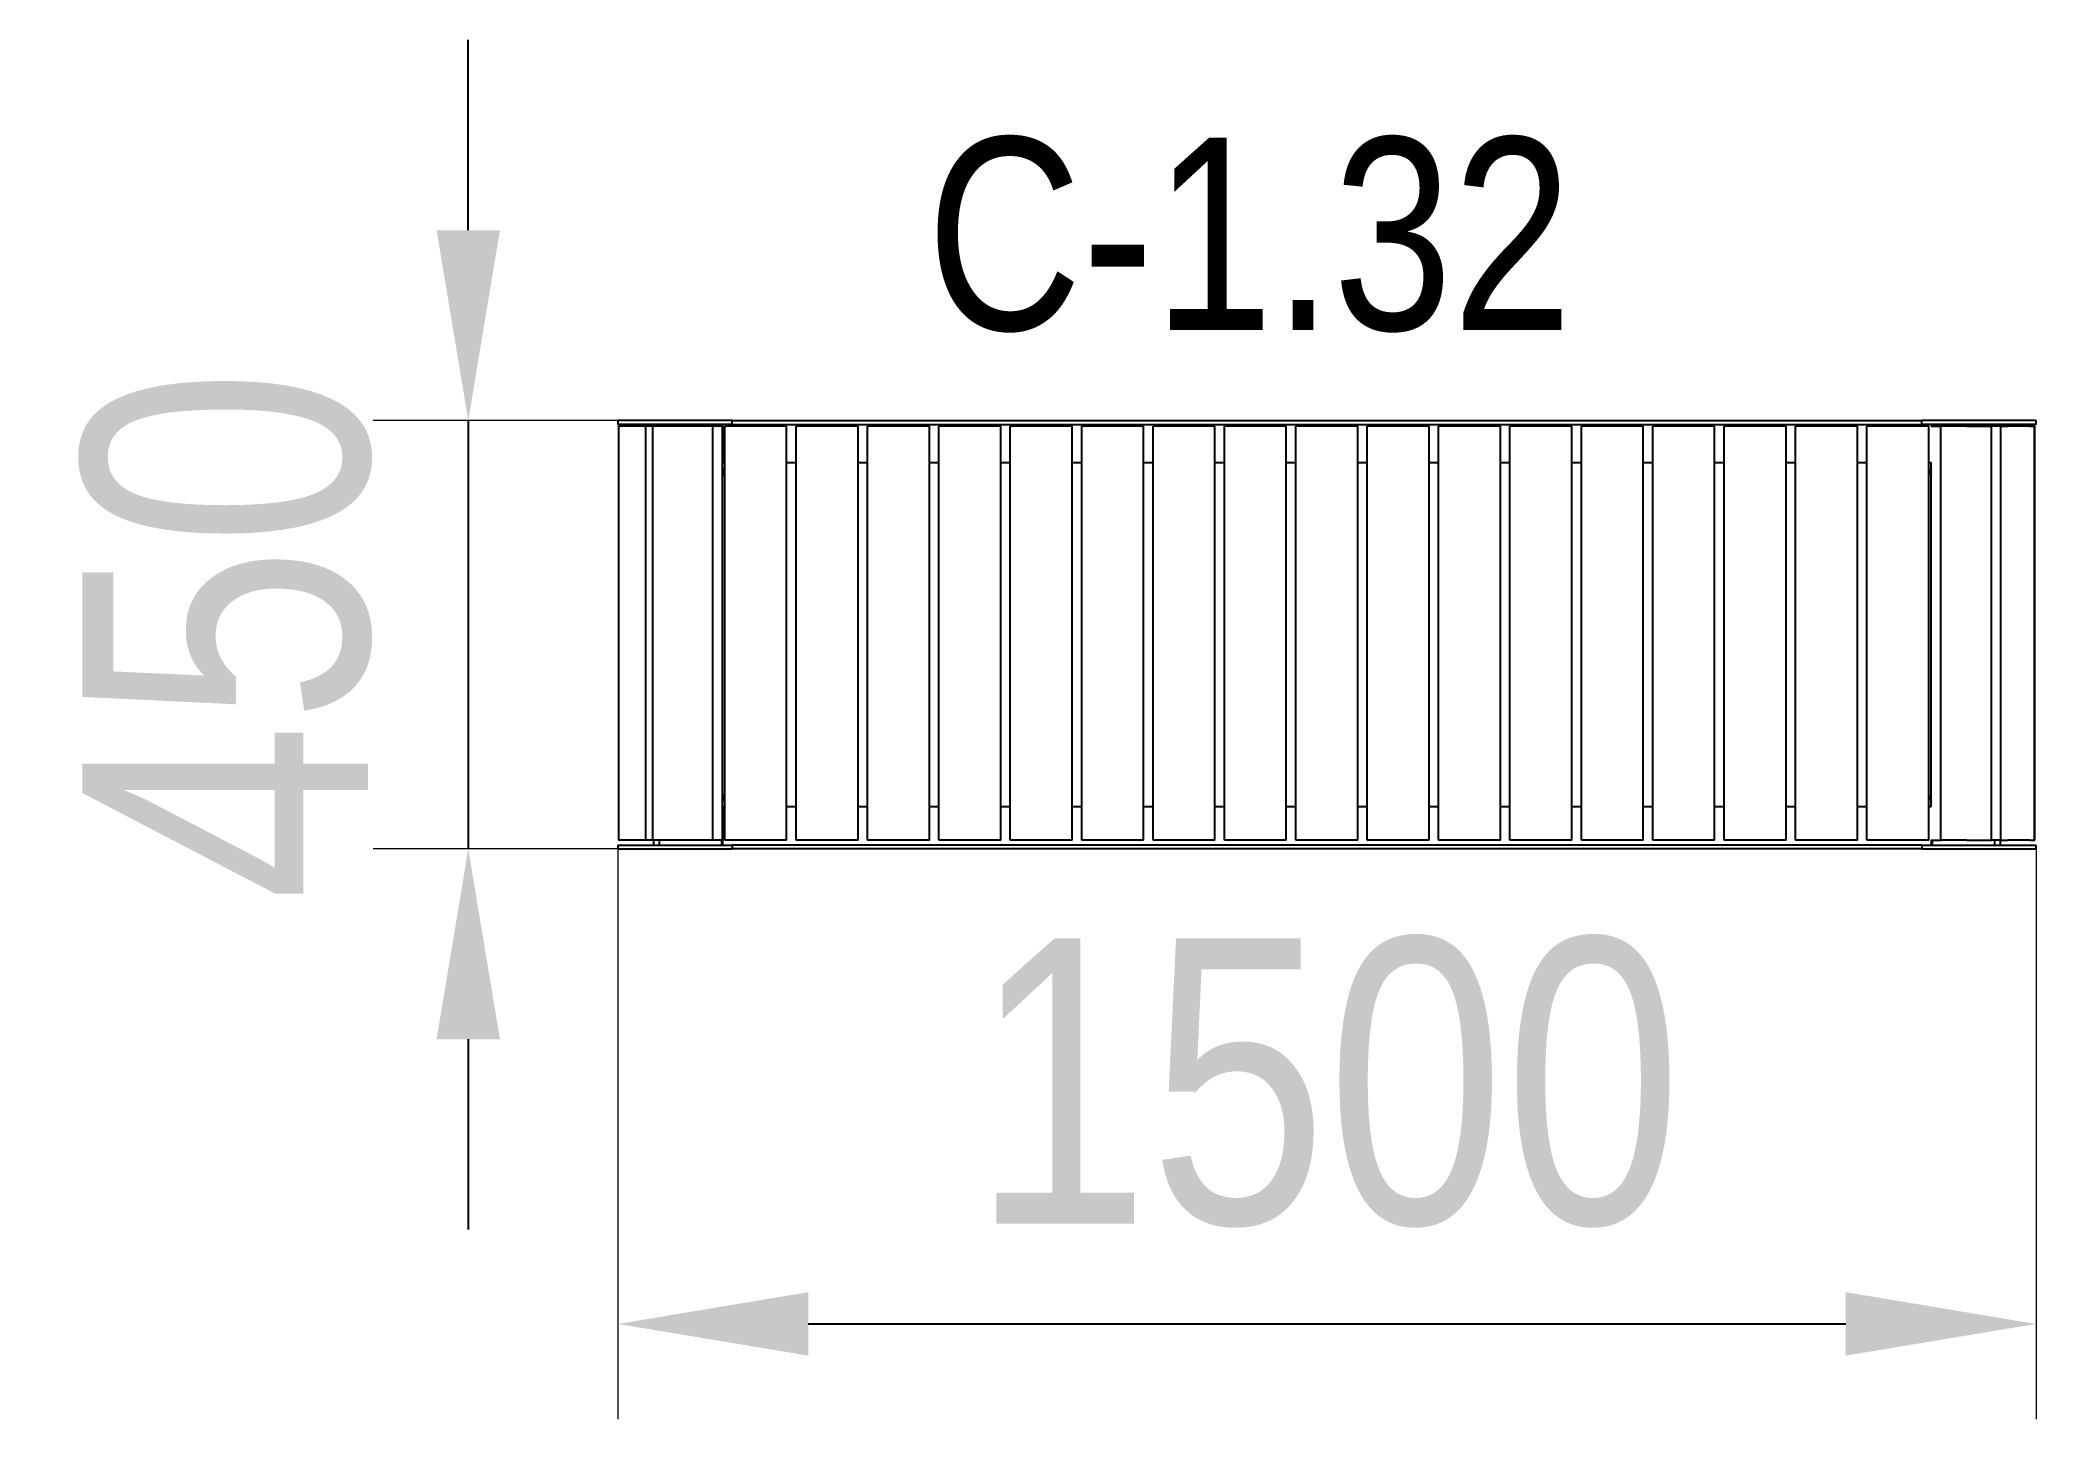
# Model space of a CAD drawing. Header units: millimetres. Extents: x -1235 to 862, y -797 to 652.
import ezdxf

# ---------------------------------------------------------------- set-up
doc = ezdxf.new("R2010")
doc.units = ezdxf.units.MM
for name, color, linetype in [('DIKOM_АРТИКУЛ', 7, 'Continuous'), ('DIKOM_ОБЪЕКТ', 7, 'Continuous'), ('DIKOM_РАЗМЕР_ОБЪЕКТА', 7, 'Continuous')]:
    doc.layers.add(name, color=color, linetype=linetype)
doc.styles.add('style1', font='arial.ttf', dxfattribs={"width": 0.8})
doc.dimstyles.new('1-50', dxfattribs={"dimtxt": 300, "dimasz": 200, "dimexe": 100, "dimexo": 0, "dimgap": 100, "dimtad": 1, "dimdec": 0, "dimtxsty": 'style1', "dimcen": 0, "dimclrd": 7, "dimclre": 7, "dimadec": 1, "dimazin": 2, "dimtfac": 1, "dimtdec": 0, "dimtmove": 0, "dimatfit": 3, "dimfxl": 0, "dimlwd": 25, "dimlwe": 18, "dimarcsym": 0})

# ---------------------------------------------------------------- blocks, each defined once
blk = doc.blocks.new('*D17')
at = {"layer": 'Defpoints', "color": 0, "transparency": 16777216}
for p in [(-628.1, -195.9), (861.9, -195.9), (861.9, -697.1)]:
    blk.add_point(p, dxfattribs=at)
at = {"layer": 'DIKOM_РАЗМЕР_ОБЪЕКТА', "color": 7, "lineweight": 18, "transparency": 16777216}
for p, q in [((-628.1, -195.9), (-628.1, -797.1)), ((861.9, -195.9), (861.9, -797.1))]:
    blk.add_line(p, q, dxfattribs=at)
at = {"layer": 'DIKOM_РАЗМЕР_ОБЪЕКТА', "color": 7, "lineweight": 25, "transparency": 16777216}
blk.add_line((-428.1, -697.1), (661.9, -697.1), dxfattribs=at)
at = {"layer": 'DIKOM_РАЗМЕР_ОБЪЕКТА', "color": 7, "transparency": 16777216}
for points in [[(-428.1, -663.7), (-428.1, -730.4), (-628.1, -697.1)], [(661.9, -663.7), (661.9, -730.4), (861.9, -697.1)]]:
    blk.add_solid(points, dxfattribs=at)
at = {"layer": 'DIKOM_РАЗМЕР_ОБЪЕКТА', "color": 0, "transparency": 16777216, "insert": (116.9, -443.9), "char_height": 300, "attachment_point": 5, "style": 'style1'}
blk.add_mtext('1500', dxfattribs=at)
blk = doc.blocks.new('*D18')
at = {"layer": 'Defpoints', "color": 0, "transparency": 16777216}
for p in [(-628.1, 252.1), (-785.3, -197.9), (-628.1, -197.9)]:
    blk.add_point(p, dxfattribs=at)
at = {"layer": 'DIKOM_РАЗМЕР_ОБЪЕКТА', "color": 7, "lineweight": 25, "transparency": 16777216}
for p, q in [((-785.3, 452.1), (-785.3, 652.1)), ((-785.3, 252.1), (-785.3, -197.9)), ((-785.3, -397.9), (-785.3, -597.9))]:
    blk.add_line(p, q, dxfattribs=at)
at = {"layer": 'DIKOM_РАЗМЕР_ОБЪЕКТА', "color": 7, "lineweight": 18, "transparency": 16777216}
for p, q in [((-628.1, 252.1), (-885.3, 252.1)), ((-628.1, -197.9), (-885.3, -197.9))]:
    blk.add_line(p, q, dxfattribs=at)
at = {"layer": 'DIKOM_РАЗМЕР_ОБЪЕКТА', "color": 7, "transparency": 16777216}
for points in [[(-818.6, 452.1), (-752, 452.1), (-785.3, 252.1)], [(-818.6, -397.9), (-752, -397.9), (-785.3, -197.9)]]:
    blk.add_solid(points, dxfattribs=at)
at = {"layer": 'DIKOM_РАЗМЕР_ОБЪЕКТА', "color": 0, "transparency": 16777216, "insert": (-1038.5, 27.1), "char_height": 300, "attachment_point": 5, "rotation": 90, "style": 'style1'}
blk.add_mtext('450', dxfattribs=at)

msp = doc.modelspace()

# ---------------------------------------------------------------- linework, layer by layer
at = {"layer": 'DIKOM_ОБЪЕКТ'}
for p, q in [((-628.1, 252.1), (-628.1, 248.1)), ((-508.1, 252.1), (-628.1, 252.1)), ((-508.1, 248.1), (-508.1, 252.1)), ((-508.1, 252.1), (741.9, 252.1)), ((741.9, 248.1), (741.9, 252.1)), ((861.9, 252.1), (741.9, 252.1)), ((861.9, 248.1), (861.9, 252.1)), ((-508.1, 248.1), (-628.1, 248.1)), ((-627.3, 246.1), (-627.3, -188.9)), ((-627, 246.1), (-627.3, 246.1)), ((-627, -188.9), (-627, 246.1)), ((-621.8, 246.1), (-627, 246.1)), ((-598.6, 246.1), (-621.8, 246.1)), ((-598.6, -188.9), (-598.6, 246.1)), ((-591.6, 246.1), (-598.6, 246.1)), ((-591.6, 246.1), (-591.6, -188.9)), ((-581.6, 246.1), (-591.6, 246.1)), ((-590.4, 246.1), (-590.4, 248.1)), ((-584.3, 246.1), (-584.3, 248.1)), ((-555.6, 246.1), (-581.6, 246.1)), ((-528.3, 246.1), (-555.6, 246.1)), ((-528.3, -188.9), (-528.3, 246.1)), ((-518.3, 246.1), (-528.3, 246.1)), ((-519, 246.1), (-519, 248.1)), ((-518.3, -188.9), (-518.3, 246.1)), ((-518.1, 248.1), (-518.1, 208.1)), ((-515.8, -188.9), (-515.8, 246.1)), ((-495.8, 246.1), (-515.8, 246.1)), ((-508.1, 248.1), (741.9, 248.1)), ((-470.8, 246.1), (-495.8, 246.1)), ((-450.8, 246.1), (-470.8, 246.1)), ((-450.8, -188.9), (-450.8, 246.1)), ((-440.8, -188.9), (-440.8, 246.1)), ((-420.8, 246.1), (-440.8, 246.1)), ((-395.8, 246.1), (-420.8, 246.1)), ((-375.8, 246.1), (-395.8, 246.1)), ((-375.8, -188.9), (-375.8, 246.1)), ((-365.8, -188.9), (-365.8, 246.1)), ((-345.8, 246.1), (-365.8, 246.1)), ((-320.8, 246.1), (-345.8, 246.1)), ((-300.8, 246.1), (-320.8, 246.1)), ((-300.8, -188.9), (-300.8, 246.1)), ((-290.8, -188.9), (-290.8, 246.1)), ((-270.8, 246.1), (-290.8, 246.1)), ((-245.8, 246.1), (-270.8, 246.1)), ((-225.8, 246.1), (-245.8, 246.1)), ((-225.8, -188.9), (-225.8, 246.1)), ((-215.8, -188.9), (-215.8, 246.1)), ((-195.8, 246.1), (-215.8, 246.1)), ((-170.8, 246.1), (-195.8, 246.1)), ((-150.8, 246.1), (-170.8, 246.1)), ((-150.8, -188.9), (-150.8, 246.1)), ((-140.8, -188.9), (-140.8, 246.1)), ((-120.8, 246.1), (-140.8, 246.1)), ((-95.8, 246.1), (-120.8, 246.1)), ((-75.8, 246.1), (-95.8, 246.1)), ((-75.8, -188.9), (-75.8, 246.1)), ((-65.8, -188.9), (-65.8, 246.1)), ((-45.8, 246.1), (-65.8, 246.1)), ((-20.8, 246.1), (-45.8, 246.1)), ((-0.8, 246.1), (-20.8, 246.1)), ((-0.8, -188.9), (-0.8, 246.1)), ((9.2, -188.9), (9.2, 246.1)), ((29.2, 246.1), (9.2, 246.1)), ((54.2, 246.1), (29.2, 246.1)), ((74.2, 246.1), (54.2, 246.1)), ((74.2, -188.9), (74.2, 246.1)), ((84.2, -188.9), (84.2, 246.1)), ((104.2, 246.1), (84.2, 246.1)), ((129.2, 246.1), (104.2, 246.1)), ((149.2, 246.1), (129.2, 246.1)), ((149.2, -188.9), (149.2, 246.1)), ((159.2, -188.9), (159.2, 246.1)), ((179.2, 246.1), (159.2, 246.1)), ((204.2, 246.1), (179.2, 246.1)), ((224.2, 246.1), (204.2, 246.1)), ((224.2, -188.9), (224.2, 246.1)), ((234.2, -188.9), (234.2, 246.1)), ((254.2, 246.1), (234.2, 246.1)), ((279.2, 246.1), (254.2, 246.1)), ((299.2, 246.1), (279.2, 246.1)), ((299.2, -188.9), (299.2, 246.1)), ((309.2, -188.9), (309.2, 246.1)), ((329.2, 246.1), (309.2, 246.1)), ((354.2, 246.1), (329.2, 246.1)), ((374.2, 246.1), (354.2, 246.1)), ((374.2, -188.9), (374.2, 246.1)), ((384.2, -188.9), (384.2, 246.1)), ((404.2, 246.1), (384.2, 246.1)), ((429.2, 246.1), (404.2, 246.1)), ((449.2, 246.1), (429.2, 246.1)), ((449.2, -188.9), (449.2, 246.1)), ((459.2, -188.9), (459.2, 246.1)), ((479.2, 246.1), (459.2, 246.1)), ((504.2, 246.1), (479.2, 246.1)), ((524.2, 246.1), (504.2, 246.1)), ((524.2, -188.9), (524.2, 246.1)), ((534.2, -188.9), (534.2, 246.1)), ((554.2, 246.1), (534.2, 246.1)), ((579.2, 246.1), (554.2, 246.1)), ((599.2, 246.1), (579.2, 246.1)), ((599.2, -188.9), (599.2, 246.1)), ((609.2, -188.9), (609.2, 246.1)), ((629.2, 246.1), (609.2, 246.1)), ((654.2, 246.1), (629.2, 246.1)), ((674.2, 246.1), (654.2, 246.1)), ((674.2, -188.9), (674.2, 246.1)), ((684.2, -188.9), (684.2, 246.1)), ((704.2, 246.1), (684.2, 246.1)), ((729.2, 246.1), (704.2, 246.1)), ((749.2, 246.1), (729.2, 246.1)), ((861.9, 248.1), (741.9, 248.1)), ((749.2, -188.9), (749.2, 246.1)), ((751.7, 246.1), (761.7, 246.1)), ((751.9, 246.1), (751.9, 248.1)), ((752.9, 248.1), (752.9, 246.1)), ((761.7, -188.9), (761.7, 246.1)), ((789.1, 246.1), (761.7, 246.1)), ((789.1, 246.1), (815, 246.1)), ((815, -188.9), (815, 246.1)), ((825, 246.1), (815, 246.1)), ((818.2, 248.1), (818.2, 246.1)), ((824.3, 248.1), (824.3, 246.1)), ((825, -188.9), (825, 246.1)), ((825, 246.1), (832.1, 246.1)), ((855.2, 246.1), (832.1, 246.1)), ((855.2, 246.1), (860.4, 246.1)), ((860.4, -188.9), (860.4, 246.1)), ((860.7, 246.1), (860.4, 246.1)), ((860.7, -188.9), (860.7, 246.1)), ((-518.3, 208.1), (-518.1, 208.1)), ((-518.1, 208.1), (-515.8, 208.1)), ((-450.8, 208.1), (-440.8, 208.1)), ((-375.8, 208.1), (-365.8, 208.1)), ((-300.8, 208.1), (-290.8, 208.1)), ((-225.8, 208.1), (-215.8, 208.1)), ((-150.8, 208.1), (-140.8, 208.1)), ((-75.8, 208.1), (-65.8, 208.1)), ((-0.8, 208.1), (9.2, 208.1)), ((74.2, 208.1), (84.2, 208.1)), ((149.2, 208.1), (159.2, 208.1)), ((224.2, 208.1), (234.2, 208.1)), ((299.2, 208.1), (309.2, 208.1)), ((374.2, 208.1), (384.2, 208.1)), ((449.2, 208.1), (459.2, 208.1)), ((524.2, 208.1), (534.2, 208.1)), ((599.2, 208.1), (609.2, 208.1)), ((674.2, 208.1), (684.2, 208.1)), ((749.2, 208.1), (751.7, 208.1)), ((751.7, -153.9), (751.7, 208.1)), ((-518.3, -153.9), (-518.1, -153.9)), ((-518.1, -153.9), (-518.1, -193.9)), ((-515.8, -153.9), (-518.1, -153.9)), ((-440.8, -153.9), (-450.8, -153.9)), ((-365.8, -153.9), (-375.8, -153.9)), ((-290.8, -153.9), (-300.8, -153.9)), ((-215.8, -153.9), (-225.8, -153.9)), ((-140.8, -153.9), (-150.8, -153.9)), ((-65.8, -153.9), (-75.8, -153.9)), ((9.2, -153.9), (-0.8, -153.9)), ((84.2, -153.9), (74.2, -153.9)), ((159.2, -153.9), (149.2, -153.9)), ((234.2, -153.9), (224.2, -153.9)), ((309.2, -153.9), (299.2, -153.9)), ((384.2, -153.9), (374.2, -153.9)), ((459.2, -153.9), (449.2, -153.9)), ((534.2, -153.9), (524.2, -153.9)), ((609.2, -153.9), (599.2, -153.9)), ((684.2, -153.9), (674.2, -153.9)), ((751.7, -153.9), (749.2, -153.9)), ((-628.1, -193.9), (-628.1, -197.9)), ((-628.1, -193.9), (-508.1, -193.9)), ((-628.1, -197.9), (-508.1, -197.9)), ((-627, -188.9), (-627.3, -188.9)), ((-621.8, -188.9), (-627, -188.9)), ((-598.6, -188.9), (-621.8, -188.9)), ((-591.6, -188.9), (-598.6, -188.9)), ((-581.6, -188.9), (-591.6, -188.9)), ((-590.4, -193.9), (-590.4, -188.9)), ((-584.3, -193.9), (-584.3, -188.9)), ((-555.6, -188.9), (-581.6, -188.9)), ((-528.3, -188.9), (-555.6, -188.9)), ((-518.3, -188.9), (-528.3, -188.9)), ((-519, -193.9), (-519, -188.9)), ((-495.8, -188.9), (-515.8, -188.9)), ((-508.1, -193.9), (-508.1, -197.9)), ((741.9, -193.9), (-508.1, -193.9)), ((741.9, -197.9), (-508.1, -197.9)), ((-470.8, -188.9), (-495.8, -188.9)), ((-450.8, -188.9), (-470.8, -188.9)), ((-420.8, -188.9), (-440.8, -188.9)), ((-395.8, -188.9), (-420.8, -188.9)), ((-375.8, -188.9), (-395.8, -188.9)), ((-345.8, -188.9), (-365.8, -188.9)), ((-320.8, -188.9), (-345.8, -188.9)), ((-300.8, -188.9), (-320.8, -188.9)), ((-270.8, -188.9), (-290.8, -188.9)), ((-245.8, -188.9), (-270.8, -188.9)), ((-225.8, -188.9), (-245.8, -188.9)), ((-195.8, -188.9), (-215.8, -188.9)), ((-170.8, -188.9), (-195.8, -188.9)), ((-150.8, -188.9), (-170.8, -188.9)), ((-120.8, -188.9), (-140.8, -188.9)), ((-95.8, -188.9), (-120.8, -188.9)), ((-75.8, -188.9), (-95.8, -188.9)), ((-45.8, -188.9), (-65.8, -188.9)), ((-20.8, -188.9), (-45.8, -188.9)), ((-0.8, -188.9), (-20.8, -188.9)), ((29.2, -188.9), (9.2, -188.9)), ((54.2, -188.9), (29.2, -188.9)), ((74.2, -188.9), (54.2, -188.9)), ((104.2, -188.9), (84.2, -188.9)), ((129.2, -188.9), (104.2, -188.9)), ((149.2, -188.9), (129.2, -188.9)), ((179.2, -188.9), (159.2, -188.9)), ((204.2, -188.9), (179.2, -188.9)), ((224.2, -188.9), (204.2, -188.9)), ((254.2, -188.9), (234.2, -188.9)), ((279.2, -188.9), (254.2, -188.9)), ((299.2, -188.9), (279.2, -188.9)), ((329.2, -188.9), (309.2, -188.9)), ((354.2, -188.9), (329.2, -188.9)), ((374.2, -188.9), (354.2, -188.9)), ((404.2, -188.9), (384.2, -188.9)), ((429.2, -188.9), (404.2, -188.9)), ((449.2, -188.9), (429.2, -188.9)), ((479.2, -188.9), (459.2, -188.9)), ((504.2, -188.9), (479.2, -188.9)), ((524.2, -188.9), (504.2, -188.9)), ((554.2, -188.9), (534.2, -188.9)), ((579.2, -188.9), (554.2, -188.9)), ((599.2, -188.9), (579.2, -188.9)), ((629.2, -188.9), (609.2, -188.9)), ((654.2, -188.9), (629.2, -188.9)), ((674.2, -188.9), (654.2, -188.9)), ((704.2, -188.9), (684.2, -188.9)), ((729.2, -188.9), (704.2, -188.9)), ((749.2, -188.9), (729.2, -188.9)), ((741.9, -193.9), (741.9, -197.9)), ((741.9, -193.9), (861.9, -193.9)), ((741.9, -197.9), (861.9, -197.9)), ((751.7, -188.9), (761.7, -188.9)), ((751.9, -193.9), (751.9, -188.9)), ((752.9, -188.9), (752.9, -193.9)), ((789.1, -188.9), (761.7, -188.9)), ((789.1, -188.9), (815, -188.9)), ((825, -188.9), (815, -188.9)), ((818.2, -188.9), (818.2, -193.9)), ((824.3, -188.9), (824.3, -193.9)), ((825, -188.9), (832.1, -188.9)), ((855.2, -188.9), (832.1, -188.9)), ((855.2, -188.9), (860.4, -188.9)), ((860.7, -188.9), (860.4, -188.9)), ((861.9, -197.9), (861.9, -193.9))]:
    msp.add_line(p, q, dxfattribs=at)
for centre, start, end in [((-521.7, 198.1), 313.9177, 46.0823), ((755.6, 198.1), 140.506, 219.494), ((-521.7, -143.9), 313.9177, 46.0823), ((755.6, -143.9), 140.506, 219.494)]:
    msp.add_arc(centre, 5, start, end, dxfattribs=at)

# ---------------------------------------------------------------- texts
at = {"layer": 'DIKOM_АРТИКУЛ', "insert": (-303.7, 549.5), "char_height": 202.19, "width": 2732.336, "attachment_point": 1, "style": 'style1'}
msp.add_mtext('{\\fArial|b0|i0|c204|p34;С}-1.32', dxfattribs=at)

# ---------------------------------------------------------------- dimensions: what is measured, and where the dimension line sits
at = {"layer": 'DIKOM_РАЗМЕР_ОБЪЕКТА'}
dim = msp.add_linear_dim(base=(-785.3, -197.9), p1=(-628.1, 252.1), p2=(-628.1, -197.9), angle=90, dimstyle='1-50', dxfattribs=at)
dim.commit()
dim.dimension.update_dxf_attribs({"geometry": '*D18', "text_midpoint": (-785.3, 27.1), "dimtype": 160})
dim = msp.add_linear_dim(base=(861.9, -697.1), p1=(-628.1, -195.9), p2=(861.9, -195.9), text='1500', dimstyle='1-50', dxfattribs=at)
dim.commit()
dim.dimension.update_dxf_attribs({"geometry": '*D17', "text_midpoint": (116.9, -697.1), "dimtype": 160})

doc.saveas('drawing.dxf')
